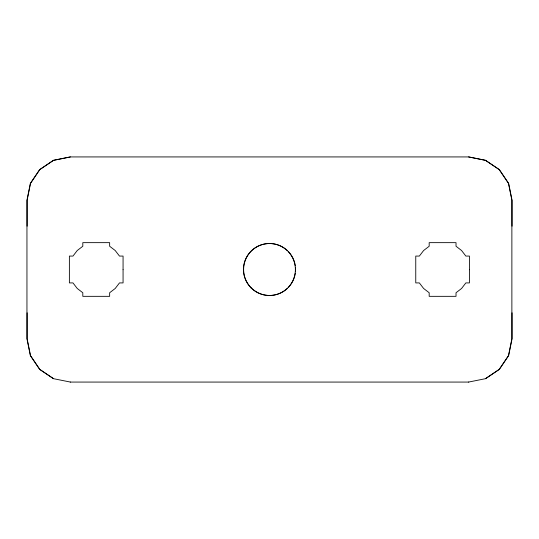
<?xml version="1.0" encoding="UTF-8"?>
<svg xmlns="http://www.w3.org/2000/svg" width="539" height="539" viewBox="0 0 539 539"><rect width="100%" height="100%" fill="white"/><g stroke="black" fill="none" stroke-linecap="round" stroke-linejoin="round"><path stroke-width="0.81" d="M485.43 378.668L499.188 369.39L508.472 355.625L511.875 338.775L511.875 200.225L508.472 183.375L499.188 169.61L485.43 160.332L468.573 156.93M70.427 156.93L53.57 160.332L39.812 169.61L30.528 183.375L27.125 200.225L27.125 226.198M468.573 382.07L485.605 378.668L499.37 369.39L508.648 355.625L512.05 338.775L512.05 312.795M70.245 382.07L468.755 382.07M70.427 382.07L53.395 378.668L39.63 369.39L30.352 355.625L26.95 338.775L26.95 200.225L30.352 183.375L39.63 169.61L53.395 160.332L70.245 156.93L468.755 156.93L485.605 160.332L499.37 169.61L508.648 183.375L512.05 200.225L512.05 226.198M53.57 378.668L39.812 369.39L30.528 355.625L27.125 338.775L27.125 312.795M295.291 273.266A25.98 25.98 0 0 1 288.48 287.334M287.422 288.392A25.98 25.98 0 0 1 251.046 287.691A25.98 25.98 0 0 1 251.046 251.309A25.98 25.98 0 0 1 287.422 250.608M288.48 251.666A25.98 25.98 0 0 1 295.291 265.734M295.466 267.243A25.98 25.98 0 0 1 295.466 271.757M123.067 269.709L123.067 282.914L119.483 282.914L115.211 288.48L109.646 292.751L109.646 296.335L82.804 296.335L82.804 292.744L77.245 288.473L72.974 282.914L69.383 282.914L69.383 256.072L72.981 256.072L77.245 250.52L82.804 246.256L82.804 242.651L109.646 242.651L109.646 246.249L115.205 250.52L119.476 256.072L123.067 256.072L123.067 269.709M469.442 269.709L469.442 282.914L465.851 282.914L461.579 288.48L456.021 292.751L456.021 296.335L429.179 296.335L429.179 292.744L423.62 288.473L419.349 282.914L415.758 282.914L415.758 256.072L419.355 256.072L423.62 250.52L429.179 246.256L429.179 242.651L456.021 242.651L456.021 246.249L461.579 250.52L465.851 256.072L469.442 256.072L469.442 269.709M251.039 287.866A25.98 25.98 0 0 0 294.503 276.224A25.98 25.98 0 0 0 262.688 244.41A25.98 25.98 0 0 0 251.039 287.866"/></g></svg>
